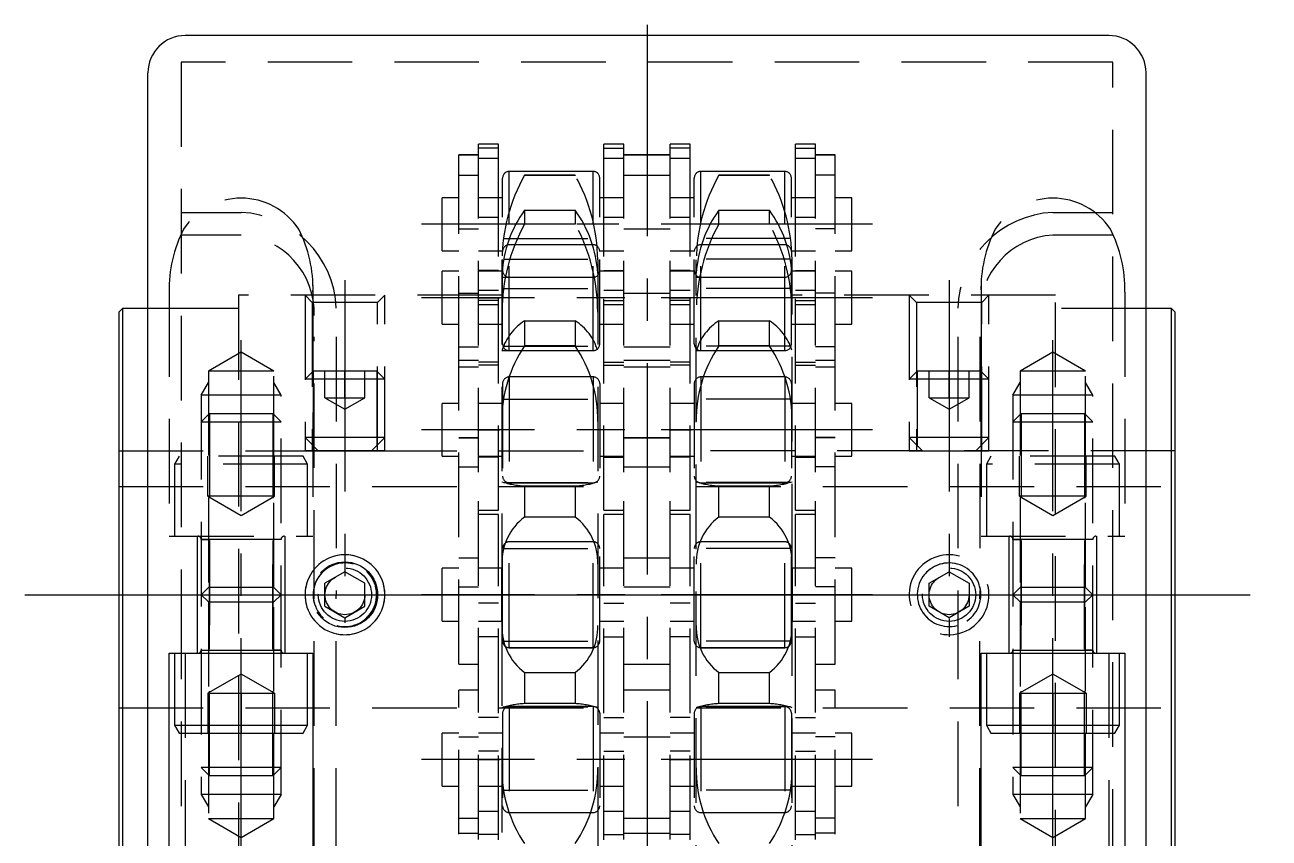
# Model space of a CAD drawing. Extents: x -7 to 197, y -8 to 201.
# Drawn here: x -7.1 to 86.4, y 33.7 to 94.8 of the extents above; entities that cross this region are included whole.
import ezdxf

# ---------------------------------------------------------------- set-up
doc = ezdxf.new("R2010")
doc.units = 0
doc.header["$LTSCALE"] = 0.5
doc.linetypes.add('CENTER', pattern=[50.8, 31.75, -6.35, 6.35, -6.35])
doc.linetypes.add('DASHED', pattern=[19.05, 12.7, -6.35])
for name, color, linetype in [('MSM_CENTER', 1, 'CENTER'), ('MSM_CONTINUOUS', 7, 'CONTINUOUS'), ('MSM_DASHED', 4, 'DASHED')]:
    doc.layers.add(name, color=color, linetype=linetype)

msp = doc.modelspace()

# ---------------------------------------------------------------- linework, layer by layer
at = {"layer": 'MSM_CENTER'}
for p, q in [((39.7, 94.796), (39.7, 6.918)), ((56.64, 79.82), (22.76, 79.82)), ((56.64, 79.819), (22.76, 79.819)), ((17, 75.625), (17, 49.9)), ((62.4, 75.625), (62.4, 48.85)), ((56.64, 74.309), (22.76, 74.309)), ((56.64, 74.309), (22.76, 74.309)), ((26.975, 74.31), (28.625, 74.31)), ((38.025, 74.31), (36.375, 74.31)), ((41.375, 74.31), (43.025, 74.31)), ((52.425, 74.31), (50.775, 74.31)), ((9.2, 32.87), (9.2, 71.13)), ((70.2, 32.87), (70.2, 71.13)), ((56.64, 64.382), (22.76, 64.382)), ((56.64, 64.381), (22.76, 64.381)), ((26.975, 64.38), (28.625, 64.38)), ((38.025, 64.38), (36.375, 64.38)), ((41.375, 64.38), (43.025, 64.38)), ((52.425, 64.38), (50.775, 64.38)), ((-7.05, 52), (86.45, 52)), ((56.64, 52.001), (22.76, 52.001)), ((56.64, 51.999), (22.76, 51.999)), ((26.975, 52.001), (28.625, 52.001)), ((38.025, 52.001), (36.375, 52.001)), ((41.375, 52.001), (43.025, 52.001)), ((52.425, 52.001), (50.775, 52.001)), ((56.64, 39.621), (22.76, 39.621)), ((56.64, 39.62), (22.76, 39.62)), ((26.975, 39.619), (28.625, 39.619)), ((38.025, 39.619), (36.375, 39.619)), ((41.375, 39.619), (43.025, 39.619)), ((52.425, 39.619), (50.775, 39.619))]:
    msp.add_line(p, q, dxfattribs=at)
at = {"layer": 'MSM_CONTINUOUS'}
for p, q in [((74.4, 94), (5, 94)), ((2.2, 52), (2.2, 91.2)), ((77.2, 52), (77.2, 91.2)), ((0.283, 73.5), (0, 73.217)), ((0, 73.217), (0, 30.783)), ((2.2, 73.5), (0.283, 73.5)), ((0.283, 73.5), (0.283, 30.5)), ((79.117, 73.5), (77.2, 73.5)), ((79.4, 73.217), (79.117, 73.5)), ((79.117, 30.5), (79.117, 73.5)), ((79.4, 30.783), (79.4, 73.217)), ((2.2, 52), (77.2, 52)), ((2.2, 52), (77.2, 52)), ((2.2, 12.8), (2.2, 52)), ((77.2, 12.8), (77.2, 52)), ((3.8, 47.6), (14.6, 47.6)), ((3.8, 29.276), (3.8, 47.6)), ((3.8, 47.6), (14.6, 47.6)), ((4.2, 47.6), (4.2, 42.2)), ((14.2, 42.2), (14.2, 47.6)), ((14.6, 47.6), (14.6, 28.784)), ((64.8, 47.6), (75.6, 47.6)), ((64.8, 28.784), (64.8, 47.6)), ((64.8, 47.6), (75.6, 47.6)), ((65.2, 47.6), (65.2, 42.2)), ((75.2, 42.2), (75.2, 47.6)), ((75.6, 47.6), (75.6, 29.276)), ((4.2, 42.2), (4.546, 41.6)), ((4.2, 42.2), (14.2, 42.2)), ((13.854, 41.6), (14.2, 42.2)), ((65.2, 42.2), (65.546, 41.6)), ((65.2, 42.2), (75.2, 42.2)), ((74.854, 41.6), (75.2, 42.2)), ((4.546, 41.6), (13.854, 41.6)), ((65.546, 41.6), (74.854, 41.6))]:
    msp.add_line(p, q, dxfattribs=at)
for centre, start, end in [((5, 91.2), 90, 180), ((74.4, 91.2), 0, 90)]:
    msp.add_arc(centre, 2.8, start, end, dxfattribs=at)
at = {"layer": 'MSM_DASHED'}
for p, q in [((4.7, 92), (4.7, 52)), ((74.7, 92), (4.7, 92)), ((74.7, 52), (74.7, 92)), ((28.55, 85.849), (27.05, 85.849)), ((27.05, 81.837), (27.05, 85.849)), ((28.55, 85.528), (27.05, 85.528)), ((28.55, 80.339), (28.55, 85.849)), ((37.95, 85.849), (36.45, 85.849)), ((36.45, 80.339), (36.45, 85.849)), ((36.45, 85.528), (37.95, 85.528)), ((37.95, 81.837), (37.95, 85.849)), ((42.95, 85.849), (41.45, 85.849)), ((41.45, 81.837), (41.45, 85.849)), ((42.95, 85.528), (41.45, 85.528)), ((42.95, 80.339), (42.95, 85.849)), ((52.35, 85.849), (50.85, 85.849)), ((50.85, 80.339), (50.85, 85.849)), ((50.85, 85.528), (52.35, 85.528)), ((52.35, 81.837), (52.35, 85.849)), ((27.05, 85.025), (25.55, 85.025)), ((25.55, 69.587), (25.55, 85.025)), ((27.05, 85.024), (25.55, 85.024)), ((27.05, 84.799), (28.55, 84.799)), ((36.45, 84.799), (37.95, 84.799)), ((41.45, 85.025), (37.95, 85.025)), ((41.45, 85.024), (37.95, 85.024)), ((41.45, 84.799), (42.95, 84.799)), ((50.85, 84.799), (52.35, 84.799)), ((53.85, 85.025), (52.35, 85.025)), ((53.85, 85.024), (52.35, 85.024)), ((53.85, 69.587), (53.85, 85.025)), ((25.55, 83.499), (27.05, 83.499)), ((25.55, 83.498), (27.05, 83.498)), ((28.85, 70.834), (28.85, 83.295)), ((35.65, 83.795), (29.35, 83.795)), ((29.35, 70.334), (29.35, 83.795)), ((35.65, 83.794), (29.35, 83.794)), ((34.299, 83.5), (30.501, 83.5)), ((30.501, 83.5), (30.501, 83.477)), ((34.299, 83.477), (30.501, 83.477)), ((34.299, 83.5), (34.299, 83.477)), ((35.65, 70.334), (35.65, 83.795)), ((36.15, 70.834), (36.15, 83.295)), ((37.95, 83.499), (41.45, 83.499)), ((37.95, 83.498), (41.45, 83.498)), ((43.25, 70.834), (43.25, 83.295)), ((50.05, 83.795), (43.75, 83.795)), ((43.75, 70.334), (43.75, 83.795)), ((50.05, 83.794), (43.75, 83.794)), ((48.899, 83.5), (45.101, 83.5)), ((45.101, 83.477), (45.101, 83.5)), ((48.899, 83.477), (45.101, 83.477)), ((48.899, 83.477), (48.899, 83.5)), ((50.05, 70.334), (50.05, 83.795)), ((50.55, 70.834), (50.55, 83.295)), ((53.85, 83.499), (52.35, 83.499)), ((53.85, 83.498), (52.35, 83.498)), ((24.3, 77.835), (24.3, 81.805)), ((25.55, 81.805), (24.3, 81.805)), ((25.55, 81.804), (24.3, 81.804)), ((27.05, 61.196), (27.05, 81.837)), ((28.85, 81.805), (27.05, 81.805)), ((28.85, 81.804), (27.05, 81.804)), ((37.95, 81.805), (36.15, 81.805)), ((37.95, 81.804), (36.15, 81.804)), ((37.95, 61.196), (37.95, 81.837)), ((41.45, 61.196), (41.45, 81.837)), ((43.25, 81.805), (41.45, 81.805)), ((43.25, 81.804), (41.45, 81.804)), ((52.35, 81.805), (50.55, 81.805)), ((52.35, 81.804), (50.55, 81.804)), ((52.35, 61.196), (52.35, 81.837)), ((55.1, 81.805), (53.85, 81.805)), ((55.1, 81.804), (53.85, 81.804)), ((55.1, 77.835), (55.1, 81.805)), ((4.7, 80.712), (9.2, 80.712)), ((30.501, 80.881), (34.299, 80.881)), ((30.501, 80.881), (30.501, 79.839)), ((34.299, 80.881), (34.299, 79.839)), ((45.101, 80.881), (48.899, 80.881)), ((45.101, 79.839), (45.101, 80.881)), ((48.899, 79.839), (48.899, 80.881)), ((70.2, 80.712), (74.7, 80.712)), ((25.55, 79.482), (27.05, 79.482)), ((25.55, 79.481), (27.05, 79.481)), ((28.55, 80.34), (27.05, 80.34)), ((28.55, 80.339), (27.05, 80.339)), ((28.55, 58.35), (28.55, 80.339)), ((34.299, 79.839), (30.501, 79.839)), ((37.95, 80.34), (36.45, 80.34)), ((37.95, 80.339), (36.45, 80.339)), ((36.45, 58.35), (36.45, 80.339)), ((37.95, 79.482), (41.45, 79.482)), ((37.95, 79.481), (41.45, 79.481)), ((42.95, 80.34), (41.45, 80.34)), ((42.95, 80.339), (41.45, 80.339)), ((42.95, 58.35), (42.95, 80.339)), ((48.899, 79.839), (45.101, 79.839)), ((52.35, 80.34), (50.85, 80.34)), ((52.35, 80.339), (50.85, 80.339)), ((50.85, 58.35), (50.85, 80.339)), ((53.85, 79.482), (52.35, 79.482)), ((53.85, 79.481), (52.35, 79.481)), ((9.2, 79.014), (4.7, 79.014)), ((28.916, 78.743), (35.884, 78.743)), ((50.484, 78.743), (43.516, 78.743)), ((74.7, 79.014), (70.2, 79.014)), ((24.3, 77.835), (25.55, 77.835)), ((24.3, 77.834), (25.55, 77.834)), ((27.05, 77.835), (28.85, 77.835)), ((27.05, 77.834), (28.85, 77.834)), ((35.65, 78.284), (29.35, 78.284)), ((35.65, 78.284), (29.35, 78.284)), ((36.15, 77.835), (37.95, 77.835)), ((36.15, 77.834), (37.95, 77.834)), ((41.45, 77.835), (43.25, 77.835)), ((41.45, 77.834), (43.25, 77.834)), ((50.05, 78.284), (43.75, 78.284)), ((50.05, 78.284), (43.75, 78.284)), ((50.55, 77.835), (52.35, 77.835)), ((50.55, 77.834), (52.35, 77.834)), ((53.85, 77.835), (55.1, 77.835)), ((53.85, 77.834), (55.1, 77.834)), ((28.8, 77.15), (28.8, 53.986)), ((28.916, 77.196), (35.884, 77.196)), ((36, 77.15), (36, 26.85)), ((43.4, 26.85), (43.4, 77.15)), ((50.484, 77.196), (43.516, 77.196)), ((50.6, 53.986), (50.6, 77.15)), ((24.3, 72.324), (24.3, 76.294)), ((25.55, 76.294), (24.3, 76.294)), ((25.55, 76.294), (24.3, 76.294)), ((28.55, 76.352), (27.05, 76.352)), ((28.55, 76.352), (27.05, 76.352)), ((28.55, 76.295), (27.05, 76.295)), ((28.85, 76.294), (27.05, 76.294)), ((28.85, 76.294), (28.55, 76.294)), ((28.8, 75.86), (36, 75.86)), ((29.35, 75.845), (35.65, 75.845)), ((29.35, 75.844), (35.65, 75.844)), ((36.45, 76.294), (36.15, 76.294)), ((37.95, 76.294), (36.15, 76.294)), ((36.45, 76.352), (37.95, 76.352)), ((36.45, 76.352), (37.95, 76.352)), ((37.95, 76.295), (36.45, 76.295)), ((42.95, 76.352), (41.45, 76.352)), ((42.95, 76.352), (41.45, 76.352)), ((42.95, 76.295), (41.45, 76.295)), ((43.25, 76.294), (41.45, 76.294)), ((43.25, 76.294), (42.95, 76.294)), ((43.4, 75.86), (50.6, 75.86)), ((43.75, 75.845), (50.05, 75.845)), ((43.75, 75.844), (50.05, 75.844)), ((50.85, 76.294), (50.55, 76.294)), ((52.35, 76.294), (50.55, 76.294)), ((50.85, 76.352), (52.35, 76.352)), ((50.85, 76.352), (52.35, 76.352)), ((52.35, 76.295), (50.85, 76.295)), ((55.1, 76.294), (53.85, 76.294)), ((55.1, 76.294), (53.85, 76.294)), ((55.1, 72.324), (55.1, 76.294)), ((14.6, 75.216), (14.6, 56.4)), ((28.55, 74.839), (27.05, 74.839)), ((28.916, 74.993), (35.884, 74.993)), ((37.95, 74.839), (36.45, 74.839)), ((42.95, 74.839), (41.45, 74.839)), ((50.484, 74.993), (43.516, 74.993)), ((52.35, 74.839), (50.85, 74.839)), ((64.8, 75.216), (64.8, 56.4)), ((3.8, 74.724), (3.8, 56.4)), ((28.8, 74.5), (9, 74.5)), ((9, 74.5), (9, 29.5)), ((14, 74.5), (14, 62.8)), ((14, 74.5), (14.541, 73.958)), ((14.541, 73.958), (14.541, 62.8)), ((19.458, 73.958), (14.541, 73.958)), ((19.458, 73.958), (20, 74.5)), ((19.458, 62.8), (19.458, 73.958)), ((20, 62.8), (20, 74.5)), ((25.55, 74.647), (27.05, 74.647)), ((25.55, 74.646), (27.05, 74.646)), ((28.55, 74.11), (27.05, 74.11)), ((36.45, 74.11), (37.95, 74.11)), ((37.95, 74.647), (41.45, 74.647)), ((37.95, 74.646), (41.45, 74.646)), ((42.95, 74.11), (41.45, 74.11)), ((70.4, 74.5), (50.6, 74.5)), ((50.85, 74.11), (52.35, 74.11)), ((53.85, 74.647), (52.35, 74.647)), ((53.85, 74.646), (52.35, 74.646)), ((59.4, 74.5), (59.4, 62.8)), ((59.4, 74.5), (59.941, 73.958)), ((59.941, 73.958), (59.941, 62.8)), ((64.858, 73.958), (59.941, 73.958)), ((64.858, 73.958), (65.4, 74.5)), ((64.858, 62.8), (64.858, 73.958)), ((65.4, 62.8), (65.4, 74.5)), ((70.4, 29.5), (70.4, 74.5)), ((75.6, 74.724), (75.6, 56.4)), ((4.7, 73.5), (2.2, 73.5)), ((9, 73.5), (2.2, 73.5)), ((27.05, 73.789), (28.55, 73.789)), ((36.45, 73.789), (37.95, 73.789)), ((41.45, 73.789), (42.95, 73.789)), ((50.85, 73.789), (52.35, 73.789)), ((77.2, 73.5), (70.4, 73.5)), ((77.2, 73.5), (74.7, 73.5)), ((24.3, 72.324), (25.55, 72.324)), ((24.3, 72.324), (25.55, 72.324)), ((27.05, 72.325), (28.55, 72.325)), ((27.05, 72.324), (28.85, 72.324)), ((28.55, 72.324), (28.85, 72.324)), ((30.501, 72.565), (34.299, 72.565)), ((30.501, 72.565), (30.501, 70.686)), ((34.299, 72.565), (34.299, 70.686)), ((36.15, 72.324), (36.45, 72.324)), ((36.15, 72.324), (37.95, 72.324)), ((36.45, 72.325), (37.95, 72.325)), ((41.45, 72.325), (42.95, 72.325)), ((41.45, 72.324), (43.25, 72.324)), ((42.95, 72.324), (43.25, 72.324)), ((45.101, 72.565), (48.899, 72.565)), ((45.101, 70.686), (45.101, 72.565)), ((48.899, 70.686), (48.899, 72.565)), ((50.55, 72.324), (50.85, 72.324)), ((50.55, 72.324), (52.35, 72.324)), ((50.85, 72.325), (52.35, 72.325)), ((53.85, 72.324), (55.1, 72.324)), ((53.85, 72.324), (55.1, 72.324)), ((14.7, 52), (14.7, 71.365)), ((16.35, 71.365), (16.35, 52)), ((63.05, 71.365), (63.05, 52)), ((64.7, 71.365), (64.7, 52)), ((9.2, 70.219), (6.741, 68.8)), ((11.658, 68.8), (9.2, 70.219)), ((25.55, 70.63), (27.05, 70.63)), ((25.55, 70.629), (27.05, 70.629)), ((28.8, 70.35), (36, 70.35)), ((28.916, 70.659), (35.884, 70.659)), ((29.35, 70.334), (35.65, 70.334)), ((29.35, 70.334), (35.65, 70.334)), ((34.299, 70.686), (30.501, 70.686)), ((37.95, 70.63), (41.45, 70.63)), ((37.95, 70.629), (41.45, 70.629)), ((43.4, 70.35), (50.6, 70.35)), ((50.484, 70.659), (43.516, 70.659)), ((43.75, 70.334), (50.05, 70.334)), ((43.75, 70.334), (50.05, 70.334)), ((48.899, 70.686), (45.101, 70.686)), ((53.85, 70.63), (52.35, 70.63)), ((53.85, 70.629), (52.35, 70.629)), ((70.2, 70.219), (67.741, 68.8)), ((72.658, 68.8), (70.2, 70.219)), ((27.05, 69.587), (25.55, 69.587)), ((25.55, 46.796), (25.55, 69.587)), ((27.05, 69.586), (25.55, 69.586)), ((28.55, 69.457), (27.05, 69.457)), ((28.55, 69.457), (27.05, 69.457)), ((28.55, 69.233), (27.05, 69.233)), ((28.55, 69.232), (27.05, 69.232)), ((36.45, 69.457), (37.95, 69.457)), ((36.45, 69.457), (37.95, 69.457)), ((36.45, 69.233), (37.95, 69.233)), ((36.45, 69.232), (37.95, 69.232)), ((41.45, 69.587), (37.95, 69.587)), ((41.45, 69.586), (37.95, 69.586)), ((42.95, 69.457), (41.45, 69.457)), ((42.95, 69.457), (41.45, 69.457)), ((42.95, 69.233), (41.45, 69.233)), ((42.95, 69.232), (41.45, 69.232)), ((50.85, 69.457), (52.35, 69.457)), ((50.85, 69.457), (52.35, 69.457)), ((50.85, 69.233), (52.35, 69.233)), ((50.85, 69.232), (52.35, 69.232)), ((53.85, 69.587), (52.35, 69.587)), ((53.85, 69.586), (52.35, 69.586)), ((53.85, 46.796), (53.85, 69.587)), ((6.741, 68.8), (6.741, 52.542)), ((11.658, 68.8), (6.741, 68.8)), ((11.658, 52.542), (11.658, 68.8)), ((14.613, 68.8), (14, 68.187)), ((19.386, 68.8), (14.613, 68.8)), ((14.613, 68.8), (14.613, 63.187)), ((15.5, 66.8), (15.5, 68.8)), ((17, 66.8), (17, 68.8)), ((18.5, 66.8), (18.5, 68.8)), ((20, 68.187), (19.386, 68.8)), ((19.386, 68.8), (19.386, 63.187)), ((25.55, 69.104), (27.05, 69.104)), ((25.55, 69.104), (27.05, 69.104)), ((35.65, 68.357), (29.35, 68.357)), ((29.35, 68.357), (29.35, 60.407)), ((35.65, 68.356), (29.35, 68.356)), ((35.65, 68.357), (35.65, 60.407)), ((37.95, 69.104), (41.45, 69.104)), ((37.95, 69.104), (41.45, 69.104)), ((50.05, 68.357), (43.75, 68.357)), ((43.75, 68.357), (43.75, 60.407)), ((50.05, 68.356), (43.75, 68.356)), ((50.05, 68.357), (50.05, 60.407)), ((52.35, 69.104), (53.85, 69.104)), ((52.35, 69.104), (53.85, 69.104)), ((60.014, 68.8), (59.4, 68.187)), ((64.786, 68.8), (60.014, 68.8)), ((60.014, 68.8), (60.014, 63.187)), ((60.9, 66.8), (60.9, 68.8)), ((62.4, 66.8), (62.4, 68.8)), ((63.9, 66.8), (63.9, 68.8)), ((65.4, 68.187), (64.786, 68.8)), ((64.786, 68.8), (64.786, 63.187)), ((67.741, 68.8), (67.741, 52.542)), ((72.658, 68.8), (67.741, 68.8)), ((72.658, 52.542), (72.658, 68.8)), ((6.2, 67), (6.741, 67.938)), ((12.2, 67), (11.658, 67.938)), ((20, 68.187), (14, 68.187)), ((28.85, 67.857), (28.85, 60.907)), ((36.15, 67.857), (36.15, 60.907)), ((43.25, 67.857), (43.25, 60.907)), ((50.55, 67.857), (50.55, 60.907)), ((65.4, 68.187), (59.4, 68.187)), ((67.2, 67), (67.741, 67.938)), ((73.2, 67), (72.658, 67.938)), ((6.2, 67), (6.2, 47.85)), ((12.2, 67), (6.2, 67)), ((12.2, 47.85), (12.2, 67)), ((15.5, 66.8), (18.5, 66.8)), ((15.5, 66.8), (17, 65.934)), ((17, 65.934), (18.5, 66.8)), ((28.871, 66.342), (28.916, 66.689)), ((28.916, 66.689), (35.884, 66.689)), ((50.484, 66.689), (43.516, 66.689)), ((50.484, 66.689), (50.529, 66.344)), ((60.9, 66.8), (63.9, 66.8)), ((60.9, 66.8), (62.4, 65.934)), ((62.4, 65.934), (63.9, 66.8)), ((67.2, 67), (67.2, 47.85)), ((73.2, 67), (67.2, 67)), ((73.2, 47.85), (73.2, 67)), ((6.813, 65.6), (6.2, 64.987)), ((6.813, 65.6), (11.586, 65.6)), ((6.813, 65.6), (6.813, 47.85)), ((12.2, 64.987), (11.586, 65.6)), ((11.586, 65.6), (11.586, 47.85)), ((24.3, 62.397), (24.3, 66.367)), ((25.55, 66.367), (24.3, 66.367)), ((25.55, 66.366), (24.3, 66.366)), ((28.85, 66.367), (27.05, 66.367)), ((28.55, 66.365), (27.05, 66.365)), ((28.85, 66.366), (28.55, 66.366)), ((28.848, 66.098), (28.871, 66.342)), ((37.95, 66.367), (36.15, 66.367)), ((36.45, 66.366), (36.15, 66.366)), ((37.95, 66.365), (36.45, 66.365)), ((43.25, 66.367), (41.45, 66.367)), ((42.95, 66.365), (41.45, 66.365)), ((43.25, 66.366), (42.95, 66.366)), ((50.529, 66.344), (50.55, 66.122)), ((52.35, 66.367), (50.55, 66.367)), ((50.85, 66.366), (50.55, 66.366)), ((52.35, 66.365), (50.85, 66.365)), ((55.1, 66.367), (53.85, 66.367)), ((55.1, 66.366), (53.85, 66.366)), ((55.1, 62.397), (55.1, 66.367)), ((67.813, 65.6), (67.2, 64.987)), ((67.813, 65.6), (72.586, 65.6)), ((67.813, 65.6), (67.813, 47.85)), ((73.2, 64.987), (72.586, 65.6)), ((72.586, 65.6), (72.586, 47.85)), ((6.2, 64.987), (12.2, 64.987)), ((67.2, 64.987), (73.2, 64.987)), ((14, 63.8), (15, 62.8)), ((20, 63.8), (14, 63.8)), ((19, 62.8), (20, 63.8)), ((25.55, 63.798), (27.05, 63.798)), ((25.55, 63.796), (27.05, 63.796)), ((37.95, 63.798), (41.45, 63.798)), ((37.95, 63.796), (41.45, 63.796)), ((53.85, 63.798), (52.35, 63.798)), ((53.85, 63.796), (52.35, 63.796)), ((59.4, 63.8), (60.4, 62.8)), ((65.4, 63.8), (59.4, 63.8)), ((64.4, 62.8), (65.4, 63.8)), ((0, 62.8), (36, 62.8)), ((20, 62.8), (14, 62.8)), ((14, 62.8), (20, 62.8)), ((79.4, 62.8), (43.4, 62.8)), ((59.4, 62.8), (65.4, 62.8)), ((59.4, 62.8), (65.4, 62.8)), ((4.546, 62.4), (4.2, 61.8)), ((14.2, 61.8), (4.2, 61.8)), ((4.2, 61.8), (4.2, 56.4)), ((13.854, 62.4), (4.546, 62.4)), ((6.7, 59.4), (6.7, 62.4)), ((11.7, 59.4), (11.7, 62.4)), ((14.2, 61.8), (13.854, 62.4)), ((14.2, 56.4), (14.2, 61.8)), ((24.3, 62.397), (25.55, 62.397)), ((24.3, 62.396), (24.3, 62.397)), ((24.3, 62.396), (25.55, 62.396)), ((27.05, 62.397), (28.85, 62.397)), ((27.05, 62.395), (28.55, 62.395)), ((28.55, 62.338), (27.05, 62.338)), ((28.55, 62.338), (27.05, 62.338)), ((28.55, 62.396), (28.85, 62.396)), ((36.15, 62.397), (37.95, 62.397)), ((36.15, 62.396), (36.45, 62.396)), ((36.45, 62.395), (37.95, 62.395)), ((36.45, 62.338), (37.95, 62.338)), ((36.45, 62.338), (37.95, 62.338)), ((41.45, 62.397), (43.25, 62.397)), ((41.45, 62.395), (42.95, 62.395)), ((42.95, 62.338), (41.45, 62.338)), ((42.95, 62.338), (41.45, 62.338)), ((42.95, 62.396), (43.25, 62.396)), ((50.55, 62.397), (52.35, 62.397)), ((50.55, 62.396), (50.85, 62.396)), ((50.85, 62.395), (52.35, 62.395)), ((50.85, 62.338), (52.35, 62.338)), ((50.85, 62.338), (52.35, 62.338)), ((53.85, 62.397), (55.1, 62.397)), ((53.85, 62.396), (55.1, 62.396)), ((55.1, 62.396), (55.1, 62.397)), ((65.546, 62.4), (65.2, 61.8)), ((65.2, 61.8), (65.2, 56.4)), ((75.2, 61.8), (65.2, 61.8)), ((74.854, 62.4), (65.546, 62.4)), ((67.7, 59.4), (67.7, 62.4)), ((72.7, 59.4), (72.7, 62.4)), ((75.2, 61.8), (74.854, 62.4)), ((75.2, 56.4), (75.2, 61.8)), ((25.55, 61.611), (27.05, 61.611)), ((25.55, 61.61), (27.05, 61.61)), ((27.05, 33.63), (27.05, 61.196)), ((28.85, 60.906), (28.85, 60.907)), ((36.15, 60.906), (36.15, 60.907)), ((37.95, 61.611), (41.45, 61.611)), ((37.95, 61.61), (41.45, 61.61)), ((37.95, 33.63), (37.95, 61.196)), ((41.45, 33.63), (41.45, 61.196)), ((43.25, 60.906), (43.25, 60.907)), ((50.55, 60.906), (50.55, 60.907)), ((53.85, 61.611), (52.35, 61.611)), ((53.85, 61.61), (52.35, 61.61)), ((52.35, 33.63), (52.35, 61.196)), ((0, 60.124), (36, 60.124)), ((28.916, 60.426), (35.884, 60.426)), ((29.35, 60.407), (35.65, 60.407)), ((29.35, 60.406), (29.35, 60.407)), ((29.35, 60.406), (35.65, 60.406)), ((30.501, 60.175), (34.299, 60.175)), ((30.501, 60.175), (30.501, 57.833)), ((34.299, 60.175), (34.299, 57.833)), ((35.65, 60.406), (35.65, 60.407)), ((43.4, 60.124), (79.4, 60.124)), ((50.484, 60.426), (43.516, 60.426)), ((43.75, 60.407), (50.05, 60.407)), ((43.75, 60.406), (43.75, 60.407)), ((43.75, 60.406), (50.05, 60.406)), ((45.101, 60.175), (48.899, 60.175)), ((45.101, 57.833), (45.101, 60.175)), ((48.899, 57.833), (48.899, 60.175)), ((50.05, 60.406), (50.05, 60.407)), ((6.7, 59.4), (9.2, 57.957)), ((11.7, 59.4), (6.7, 59.4)), ((9.2, 57.957), (11.7, 59.4)), ((67.7, 59.4), (70.2, 57.957)), ((72.7, 59.4), (67.7, 59.4)), ((70.2, 57.957), (72.7, 59.4)), ((27.05, 58.351), (28.55, 58.351)), ((27.05, 58.35), (28.55, 58.35)), ((28.55, 58.031), (27.05, 58.031)), ((28.55, 58.031), (27.05, 58.031)), ((28.55, 33.589), (28.55, 58.031)), ((36.45, 58.351), (37.95, 58.351)), ((36.45, 58.35), (37.95, 58.35)), ((36.45, 33.589), (36.45, 58.031)), ((37.95, 58.031), (36.45, 58.031)), ((37.95, 58.031), (36.45, 58.031)), ((41.45, 58.351), (42.95, 58.351)), ((41.45, 58.35), (42.95, 58.35)), ((42.95, 58.031), (41.45, 58.031)), ((42.95, 58.031), (41.45, 58.031)), ((42.95, 33.589), (42.95, 58.031)), ((50.85, 58.351), (52.35, 58.351)), ((50.85, 58.35), (52.35, 58.35)), ((50.85, 33.589), (50.85, 58.031)), ((52.35, 58.031), (50.85, 58.031)), ((52.35, 58.031), (50.85, 58.031)), ((34.299, 57.833), (30.501, 57.833)), ((48.899, 57.833), (45.101, 57.833)), ((3.8, 56.4), (14.6, 56.4)), ((3.8, 56.4), (14.6, 56.4)), ((5.9, 56.4), (5.9, 52)), ((12.2, 56.15), (6.2, 56.15)), ((6.2, 56.15), (6.813, 56.15)), ((6.813, 38.4), (6.813, 56.15)), ((11.586, 38.4), (11.586, 56.15)), ((12.2, 56.15), (11.586, 56.15)), ((12.5, 52), (12.5, 56.4)), ((64.8, 56.4), (75.6, 56.4)), ((64.8, 56.4), (75.6, 56.4)), ((66.9, 56.4), (66.9, 52)), ((73.2, 56.15), (67.2, 56.15)), ((67.2, 56.15), (67.813, 56.15)), ((67.813, 38.4), (67.813, 56.15)), ((72.586, 38.4), (72.586, 56.15)), ((73.2, 56.15), (72.586, 56.15)), ((73.5, 52), (73.5, 56.4)), ((28.85, 48.526), (28.85, 55.476)), ((28.916, 55.476), (35.884, 55.476)), ((35.65, 55.976), (29.35, 55.976)), ((29.35, 48.026), (29.35, 55.976)), ((35.65, 55.974), (29.35, 55.974)), ((35.65, 48.026), (35.65, 55.976)), ((36.15, 48.526), (36.15, 55.476)), ((43.25, 48.526), (43.25, 55.476)), ((50.484, 55.476), (43.516, 55.476)), ((50.05, 55.976), (43.75, 55.976)), ((43.75, 48.026), (43.75, 55.976)), ((50.05, 55.974), (43.75, 55.974)), ((50.05, 48.026), (50.05, 55.976)), ((50.55, 48.526), (50.55, 55.476)), ((25.55, 54.772), (27.05, 54.772)), ((25.55, 54.77), (27.05, 54.77)), ((37.95, 54.772), (41.45, 54.772)), ((37.95, 54.77), (41.45, 54.77)), ((53.85, 54.772), (52.35, 54.772)), ((53.85, 54.77), (52.35, 54.77)), ((17, 53.732), (15.5, 52.866)), ((18.5, 52.866), (17, 53.732)), ((25.55, 53.986), (24.3, 53.986)), ((24.3, 50.016), (24.3, 53.986)), ((25.55, 53.984), (24.3, 53.984)), ((28.55, 53.986), (27.05, 53.986)), ((28.85, 53.984), (27.05, 53.984)), ((28.85, 53.986), (28.55, 53.986)), ((28.8, 50.012), (28.8, 53.987)), ((36.45, 53.986), (36.15, 53.986)), ((37.95, 53.984), (36.15, 53.984)), ((37.95, 53.986), (36.45, 53.986)), ((42.95, 53.986), (41.45, 53.986)), ((43.25, 53.984), (41.45, 53.984)), ((43.25, 53.986), (42.95, 53.986)), ((50.85, 53.986), (50.55, 53.986)), ((52.35, 53.984), (50.55, 53.984)), ((50.6, 53.99), (50.6, 50.015)), ((52.35, 53.986), (50.85, 53.986)), ((55.1, 53.986), (53.85, 53.986)), ((55.1, 53.984), (53.85, 53.984)), ((55.1, 50.016), (55.1, 53.986)), ((60.9, 52.866), (62.4, 53.732)), ((62.4, 53.732), (63.9, 52.866)), ((6.741, 52.542), (6.2, 52)), ((11.658, 52.542), (6.741, 52.542)), ((12.2, 52), (11.658, 52.542)), ((15.5, 51.134), (15.5, 52.866)), ((18.5, 51.134), (18.5, 52.866)), ((25.55, 52.586), (27.05, 52.586)), ((25.55, 52.584), (27.05, 52.584)), ((37.95, 52.586), (41.45, 52.586)), ((37.95, 52.584), (41.45, 52.584)), ((53.85, 52.586), (52.35, 52.586)), ((53.85, 52.584), (52.35, 52.584)), ((60.9, 51.134), (60.9, 52.866)), ((63.9, 52.866), (63.9, 51.134)), ((67.741, 52.542), (67.2, 52)), ((72.658, 52.542), (67.741, 52.542)), ((73.2, 52), (72.658, 52.542)), ((4.7, 52), (4.7, 12)), ((5.9, 52), (5.9, 47.6)), ((6.2, 52), (6.741, 51.459)), ((6.741, 51.459), (6.741, 35.2)), ((6.741, 51.459), (11.658, 51.459)), ((11.658, 51.459), (12.2, 52)), ((11.658, 35.2), (11.658, 51.459)), ((12.5, 47.6), (12.5, 52)), ((14.7, 32.635), (14.7, 52)), ((16.35, 32.635), (16.35, 52)), ((63.05, 52), (63.05, 32.635)), ((64.7, 32.635), (64.7, 52)), ((66.9, 52), (66.9, 47.6)), ((67.2, 52), (67.741, 51.459)), ((67.741, 51.459), (67.741, 35.2)), ((67.741, 51.459), (72.658, 51.459)), ((72.658, 51.459), (73.2, 52)), ((72.658, 35.2), (72.658, 51.459)), ((73.5, 47.6), (73.5, 52)), ((74.7, 12), (74.7, 52)), ((15.5, 51.134), (17, 50.268)), ((17, 50.268), (18.5, 51.134)), ((28.55, 51.379), (27.05, 51.379)), ((28.55, 51.379), (27.05, 51.379)), ((36.45, 51.379), (37.95, 51.379)), ((36.45, 51.379), (37.95, 51.379)), ((42.95, 51.379), (41.45, 51.379)), ((42.95, 51.379), (41.45, 51.379)), ((50.85, 51.379), (52.35, 51.379)), ((50.85, 51.379), (52.35, 51.379)), ((62.4, 50.268), (60.9, 51.134)), ((63.9, 51.134), (62.4, 50.268)), ((24.3, 50.016), (25.55, 50.016)), ((24.3, 50.014), (24.3, 50.016)), ((24.3, 50.014), (25.55, 50.014)), ((27.05, 50.016), (28.55, 50.016)), ((27.05, 50.014), (28.85, 50.014)), ((28.55, 50.016), (28.85, 50.016)), ((28.8, 50.016), (28.8, 26.85)), ((36.15, 50.016), (36.45, 50.016)), ((36.15, 50.014), (37.95, 50.014)), ((36.45, 50.016), (37.95, 50.016)), ((41.45, 50.016), (42.95, 50.016)), ((41.45, 50.014), (43.25, 50.014)), ((42.95, 50.016), (43.25, 50.016)), ((50.55, 50.016), (50.85, 50.016)), ((50.55, 50.014), (52.35, 50.014)), ((50.6, 26.85), (50.6, 50.016)), ((50.85, 50.016), (52.35, 50.016)), ((53.85, 50.016), (55.1, 50.016)), ((53.85, 50.014), (55.1, 50.014)), ((55.1, 50.014), (55.1, 50.016)), ((28.55, 48.839), (27.05, 48.839)), ((36.45, 48.839), (37.95, 48.839)), ((42.95, 48.839), (41.45, 48.839)), ((50.85, 48.839), (52.35, 48.839)), ((6.2, 47.85), (6.2, 37)), ((6.2, 47.85), (12.2, 47.85)), ((6.2, 47.85), (6.813, 47.85)), ((12.2, 47.85), (11.586, 47.85)), ((12.2, 37), (12.2, 47.85)), ((28.85, 48.526), (28.85, 48.524)), ((28.916, 48.524), (28.906, 48.565)), ((28.916, 48.524), (35.884, 48.524)), ((29.35, 48.026), (35.65, 48.026)), ((29.35, 48.026), (29.35, 48.024)), ((29.35, 48.024), (35.65, 48.024)), ((35.65, 48.026), (35.65, 48.024)), ((36.15, 48.526), (36.15, 48.524)), ((43.25, 48.526), (43.25, 48.524)), ((50.484, 48.524), (43.516, 48.524)), ((43.75, 48.026), (50.05, 48.026)), ((43.75, 48.026), (43.75, 48.024)), ((43.75, 48.024), (50.05, 48.024)), ((50.05, 48.026), (50.05, 48.024)), ((50.55, 48.526), (50.55, 48.524)), ((67.2, 47.85), (67.2, 37)), ((67.2, 47.85), (73.2, 47.85)), ((67.2, 47.85), (67.813, 47.85)), ((73.2, 47.85), (72.586, 47.85)), ((73.2, 37), (73.2, 47.85)), ((5, 47.6), (5, 24.34)), ((25.55, 46.796), (27.05, 46.796)), ((25.55, 46.794), (25.55, 46.796)), ((25.55, 46.794), (27.05, 46.794)), ((37.95, 46.796), (41.45, 46.796)), ((37.95, 46.794), (41.45, 46.794)), ((52.35, 46.796), (53.85, 46.796)), ((52.35, 46.794), (53.85, 46.794)), ((53.85, 46.794), (53.85, 46.796)), ((74.4, 47.6), (74.4, 24.34)), ((9.2, 46.043), (6.7, 44.6)), ((11.7, 44.6), (9.2, 46.043)), ((30.501, 46.167), (30.501, 43.825)), ((30.501, 46.167), (34.299, 46.167)), ((34.299, 46.167), (34.299, 43.825)), ((45.101, 43.825), (45.101, 46.167)), ((45.101, 46.167), (48.899, 46.167)), ((48.899, 43.825), (48.899, 46.167)), ((70.2, 46.043), (67.7, 44.6)), ((72.7, 44.6), (70.2, 46.043)), ((6.7, 44.6), (6.7, 41.6)), ((6.7, 44.6), (11.7, 44.6)), ((9.2, 44.6), (9.2, 41.6)), ((11.7, 44.6), (11.7, 41.6)), ((25.55, 24.487), (25.55, 44.826)), ((27.05, 44.826), (25.55, 44.826)), ((27.05, 44.825), (25.55, 44.825)), ((41.45, 44.826), (37.95, 44.826)), ((41.45, 44.825), (37.95, 44.825)), ((53.85, 44.826), (52.35, 44.826)), ((53.85, 44.825), (52.35, 44.825)), ((53.85, 24.487), (53.85, 44.826)), ((67.7, 44.6), (67.7, 41.6)), ((67.7, 44.6), (72.7, 44.6)), ((70.2, 44.6), (70.2, 41.6)), ((72.7, 44.6), (72.7, 41.6)), ((0, 43.5), (36, 43.5)), ((28.85, 43.096), (28.85, 36.146)), ((28.916, 43.574), (35.884, 43.574)), ((35.65, 43.596), (29.35, 43.596)), ((29.35, 43.596), (29.35, 35.646)), ((35.65, 43.595), (29.35, 43.595)), ((34.299, 43.825), (30.501, 43.825)), ((35.65, 43.596), (35.65, 35.646)), ((36.15, 43.096), (36.15, 36.146)), ((43.25, 43.096), (43.25, 36.146)), ((43.4, 43.5), (79.4, 43.5)), ((50.484, 43.574), (43.516, 43.574)), ((50.05, 43.596), (43.75, 43.596)), ((43.75, 43.596), (43.75, 35.646)), ((50.05, 43.595), (43.75, 43.595)), ((48.899, 43.825), (45.101, 43.825)), ((50.05, 43.596), (50.05, 35.646)), ((50.55, 43.096), (50.55, 36.146)), ((28.55, 42.782), (27.05, 42.782)), ((28.55, 42.782), (27.05, 42.782)), ((36.45, 42.782), (37.95, 42.782)), ((36.45, 42.782), (37.95, 42.782)), ((42.95, 42.782), (41.45, 42.782)), ((42.95, 42.782), (41.45, 42.782)), ((50.85, 42.782), (52.35, 42.782)), ((50.85, 42.782), (52.35, 42.782)), ((25.55, 41.606), (24.3, 41.606)), ((24.3, 37.636), (24.3, 41.606)), ((25.55, 41.605), (24.3, 41.605)), ((25.55, 41.338), (27.05, 41.338)), ((25.55, 41.337), (27.05, 41.337)), ((28.85, 41.606), (27.05, 41.606)), ((28.55, 41.604), (27.05, 41.604)), ((28.85, 41.605), (28.55, 41.605)), ((37.95, 41.606), (36.15, 41.606)), ((36.45, 41.605), (36.15, 41.605)), ((37.95, 41.604), (36.45, 41.604)), ((37.95, 41.338), (41.45, 41.338)), ((37.95, 41.337), (41.45, 41.337)), ((43.25, 41.606), (41.45, 41.606)), ((42.95, 41.604), (41.45, 41.604)), ((43.25, 41.605), (42.95, 41.605)), ((52.35, 41.606), (50.55, 41.606)), ((50.85, 41.605), (50.55, 41.605)), ((52.35, 41.604), (50.85, 41.604)), ((53.85, 41.338), (52.35, 41.338)), ((53.85, 41.337), (52.35, 41.337)), ((55.1, 41.606), (53.85, 41.606)), ((55.1, 41.605), (53.85, 41.605)), ((55.1, 37.636), (55.1, 41.606)), ((28.55, 40.241), (27.05, 40.241)), ((28.55, 40.241), (27.05, 40.241)), ((36.45, 40.241), (37.95, 40.241)), ((36.45, 40.241), (37.95, 40.241)), ((42.95, 40.241), (41.45, 40.241)), ((42.95, 40.241), (41.45, 40.241)), ((50.85, 40.241), (52.35, 40.241)), ((50.85, 40.241), (52.35, 40.241)), ((12.2, 39.014), (6.2, 39.014)), ((6.2, 39.014), (6.813, 38.4)), ((11.586, 38.4), (6.813, 38.4)), ((11.586, 38.4), (12.2, 39.014)), ((73.2, 39.014), (67.2, 39.014)), ((67.2, 39.014), (67.813, 38.4)), ((72.586, 38.4), (67.813, 38.4)), ((72.586, 38.4), (73.2, 39.014)), ((24.3, 37.636), (25.55, 37.636)), ((24.3, 37.635), (24.3, 37.636)), ((24.3, 37.635), (25.55, 37.635)), ((27.05, 37.636), (28.85, 37.636)), ((27.05, 37.634), (28.55, 37.634)), ((28.55, 37.635), (28.85, 37.635)), ((36.15, 37.636), (37.95, 37.636)), ((36.15, 37.635), (36.45, 37.635)), ((36.45, 37.634), (37.95, 37.634)), ((41.45, 37.636), (43.25, 37.636)), ((41.45, 37.634), (42.95, 37.634)), ((42.95, 37.635), (43.25, 37.635)), ((50.55, 37.636), (52.35, 37.636)), ((50.55, 37.635), (50.85, 37.635)), ((50.85, 37.634), (52.35, 37.634)), ((53.85, 37.636), (55.1, 37.636)), ((53.85, 37.635), (55.1, 37.635)), ((55.1, 37.635), (55.1, 37.636)), ((12.2, 37), (6.2, 37)), ((6.2, 37), (6.741, 36.062)), ((12.2, 37), (11.658, 36.062)), ((28.916, 37.311), (35.884, 37.311)), ((50.484, 37.311), (43.516, 37.311)), ((73.2, 37), (67.2, 37)), ((67.2, 37), (67.741, 36.062)), ((73.2, 37), (72.658, 36.062)), ((28.55, 35.722), (27.05, 35.722)), ((28.55, 35.721), (27.05, 35.721)), ((28.85, 36.145), (28.85, 36.146)), ((29.35, 35.646), (35.65, 35.646)), ((29.35, 35.645), (29.35, 35.646)), ((29.35, 35.645), (35.65, 35.645)), ((35.65, 35.645), (35.65, 35.646)), ((36.15, 36.145), (36.15, 36.146)), ((37.95, 35.722), (36.45, 35.722)), ((37.95, 35.721), (36.45, 35.721)), ((42.95, 35.722), (41.45, 35.722)), ((42.95, 35.721), (41.45, 35.721)), ((43.25, 36.145), (43.25, 36.146)), ((43.75, 35.646), (50.05, 35.646)), ((43.75, 35.645), (43.75, 35.646)), ((43.75, 35.645), (50.05, 35.645)), ((50.05, 35.645), (50.05, 35.646)), ((50.55, 36.145), (50.55, 36.146)), ((52.35, 35.722), (50.85, 35.722)), ((52.35, 35.721), (50.85, 35.721)), ((6.741, 35.2), (9.2, 33.781)), ((6.741, 35.2), (11.658, 35.2)), ((9.2, 33.781), (11.658, 35.2)), ((25.55, 35.213), (27.05, 35.213)), ((25.55, 35.211), (27.05, 35.211)), ((37.95, 35.213), (41.45, 35.213)), ((37.95, 35.211), (41.45, 35.211)), ((53.85, 35.213), (52.35, 35.213)), ((53.85, 35.211), (52.35, 35.211)), ((67.741, 35.2), (70.2, 33.781)), ((67.741, 35.2), (72.658, 35.2)), ((70.2, 33.781), (72.658, 35.2)), ((25.55, 34.1), (27.05, 34.1)), ((25.55, 34.099), (27.05, 34.099)), ((28.55, 33.993), (27.05, 33.993)), ((28.55, 33.993), (27.05, 33.993)), ((36.45, 33.993), (37.95, 33.993)), ((36.45, 33.993), (37.95, 33.993)), ((37.95, 34.1), (41.45, 34.1)), ((37.95, 34.099), (41.45, 34.099)), ((42.95, 33.993), (41.45, 33.993)), ((42.95, 33.993), (41.45, 33.993)), ((50.85, 33.993), (52.35, 33.993)), ((50.85, 33.993), (52.35, 33.993)), ((53.85, 34.1), (52.35, 34.1)), ((53.85, 34.099), (52.35, 34.099))]:
    msp.add_line(p, q, dxfattribs=at)
for centre, radius in [((17, 52), 2.459), ((17, 52), 2), ((17, 52), 1.5), ((62.4, 52), 2), ((62.4, 52), 1.5)]:
    msp.add_circle(centre, radius, dxfattribs=at)
for centre, radius, start, end in [((42.09, 76.992), 13.291, 150.68276, 179.31724), ((29.35, 83.295), 0.5, 90, 180), ((29.35, 83.294), 0.5, 90, 180), ((22.71, 76.992), 13.291, 0.68276, 29.31724), ((35.65, 83.295), 0.5, 0, 90), ((35.65, 83.294), 0.5, 0, 90), ((43.75, 83.295), 0.5, 90, 180), ((43.75, 83.294), 0.5, 90, 180), ((56.69, 76.992), 13.291, 150.68276, 179.31724), ((37.31, 76.992), 13.291, 0.68276, 29.31724), ((50.05, 83.295), 0.5, 0, 90), ((50.05, 83.294), 0.5, 0, 90), ((9.2, 76.602), 5.182, 33.39992, 146.60008), ((70.2, 76.602), 5.182, 33.39992, 146.60008), ((8.855, 73.218), 7.502, 2.41099, 87.36107), ((37.804, 75.591), 9.017, 144.08191, 176.46133), ((26.996, 75.591), 9.017, 3.53867, 35.91809), ((52.404, 75.591), 9.017, 144.08191, 176.46133), ((41.596, 75.591), 9.017, 3.53867, 35.91809), ((70.545, 73.218), 7.502, 92.63893, 177.58901), ((42.466, 73.244), 13.661, 151.13494, 180.05054), ((22.334, 73.244), 13.661, 359.94946, 28.86506), ((57.066, 73.244), 13.661, 151.13494, 180.05054), ((36.934, 73.244), 13.661, 359.94946, 28.86506), ((13.584, 74.992), 9.788, 152.87076, 181.54907), ((8.816, 73.14), 5.887, 358.32543, 86.25691), ((4.816, 74.992), 9.788, 358.45093, 27.12924), ((70.584, 73.14), 5.887, 93.74309, 181.67457), ((74.584, 74.992), 9.788, 152.87076, 181.54907), ((65.816, 74.992), 9.788, 358.45093, 27.12924), ((29.35, 77.784), 0.5, 90, 180), ((29.35, 77.784), 0.5, 90, 180), ((35.65, 77.784), 0.5, 0, 90), ((35.65, 77.784), 0.5, 0, 90), ((43.75, 77.784), 0.5, 90, 180), ((43.75, 77.784), 0.5, 90, 180), ((50.05, 77.784), 0.5, 0, 90), ((50.05, 77.784), 0.5, 0, 90), ((23.301, 77.15), 12.699, 0, 0.51694), ((29.35, 76.345), 0.5, 180, 270), ((29.35, 76.344), 0.5, 180, 270), ((35.65, 76.345), 0.5, 270, 0), ((35.65, 76.344), 0.5, 270, 0), ((43.75, 76.345), 0.5, 180, 270), ((43.75, 76.344), 0.5, 180, 270), ((50.05, 76.345), 0.5, 270, 0), ((50.05, 76.344), 0.5, 270, 0), ((32.579, 69.228), 3.93, 121.90567, 163.28023), ((32.221, 69.228), 3.93, 16.71977, 58.09433), ((47.179, 69.228), 3.93, 121.90567, 163.28023), ((46.821, 69.228), 3.93, 16.71977, 58.09433), ((38.644, 65.152), 9.845, 145.79958, 180.86449), ((29.35, 70.834), 0.5, 180, 270), ((29.35, 70.834), 0.5, 180, 270), ((26.156, 65.152), 9.845, 359.13551, 34.20042), ((35.65, 70.834), 0.5, 270, 0), ((35.65, 70.834), 0.5, 270, 0), ((43.75, 70.834), 0.5, 180, 270), ((43.75, 70.834), 0.5, 180, 270), ((53.244, 65.152), 9.845, 145.79958, 180.86449), ((40.756, 65.152), 9.845, 359.13551, 34.20042), ((50.05, 70.834), 0.5, 270, 0), ((50.05, 70.834), 0.5, 270, 0), ((29.35, 67.857), 0.5, 90, 180), ((29.35, 67.856), 0.5, 90, 180), ((35.65, 67.857), 0.5, 0, 90), ((35.65, 67.856), 0.5, 0, 90), ((43.75, 67.857), 0.5, 90, 180), ((43.75, 67.856), 0.5, 90, 180), ((50.05, 67.857), 0.5, 0, 90), ((50.05, 67.856), 0.5, 0, 90), ((29.35, 60.907), 0.5, 180, 270), ((29.35, 60.906), 0.5, 180, 270), ((35.65, 60.907), 0.5, 270, 0), ((35.65, 60.906), 0.5, 270, 0), ((43.75, 60.907), 0.5, 180, 270), ((43.75, 60.906), 0.5, 180, 270), ((50.05, 60.907), 0.5, 270, 0), ((50.05, 60.906), 0.5, 270, 0), ((30.821, 66.786), 6.619, 252.19576, 267.23421), ((33.979, 66.786), 6.619, 272.76579, 287.80424), ((45.421, 66.786), 6.619, 252.19576, 267.23421), ((48.579, 66.786), 6.619, 272.76579, 287.80424), ((33.023, 54.443), 4.225, 126.63613, 182.00153), ((31.777, 54.443), 4.225, 357.99847, 53.36387), ((47.623, 54.443), 4.225, 126.63613, 182.00153), ((46.377, 54.443), 4.225, 357.99847, 53.36387), ((5.95, 56.15), 0.25, 0, 90), ((12.45, 56.15), 0.25, 90, 180), ((66.95, 56.15), 0.25, 0, 90), ((73.45, 56.15), 0.25, 90, 180), ((29.35, 55.476), 0.5, 90, 180), ((29.35, 55.474), 0.5, 90, 180), ((35.65, 55.476), 0.5, 0, 90), ((35.65, 55.474), 0.5, 0, 90), ((43.75, 55.476), 0.5, 90, 180), ((43.75, 55.474), 0.5, 90, 180), ((50.05, 55.476), 0.5, 0, 90), ((50.05, 55.474), 0.5, 0, 90), ((17, 52), 3, 75, 15), ((17, 52), 3, 165, 105), ((17, 52), 2.387, 75, 15), ((17, 52), 2.387, 255, 195), ((62.4, 52), 3, 75, 15), ((62.4, 52), 2.387, 75, 15), ((62.4, 52), 2.386, 345, 285), ((33.023, 49.555), 4.225, 177.99847, 233.36387), ((31.777, 49.555), 4.225, 306.63613, 2.00153), ((47.623, 49.555), 4.225, 177.99847, 233.36387), ((46.377, 49.555), 4.225, 306.63613, 2.00153), ((5.95, 47.85), 0.25, 270, 0), ((12.45, 47.85), 0.25, 180, 270), ((29.35, 48.526), 0.5, 180, 270), ((29.35, 48.524), 0.5, 180, 270), ((35.65, 48.526), 0.5, 270, 0), ((35.65, 48.524), 0.5, 270, 0), ((43.75, 48.526), 0.5, 180, 270), ((43.75, 48.524), 0.5, 180, 270), ((50.05, 48.526), 0.5, 270, 0), ((50.05, 48.524), 0.5, 270, 0), ((66.95, 47.85), 0.25, 270, 0), ((73.45, 47.85), 0.25, 180, 270), ((30.821, 37.212), 6.619, 92.76579, 107.80424), ((29.35, 43.096), 0.5, 90, 180), ((29.35, 43.095), 0.5, 90, 180), ((33.979, 37.212), 6.619, 72.19576, 87.23421), ((35.65, 43.096), 0.5, 0, 90), ((35.65, 43.095), 0.5, 0, 90), ((43.75, 43.096), 0.5, 90, 180), ((43.75, 43.095), 0.5, 90, 180), ((45.421, 37.212), 6.619, 92.76579, 107.80424), ((48.579, 37.212), 6.619, 72.19576, 87.23421), ((50.05, 43.096), 0.5, 0, 90), ((50.05, 43.095), 0.5, 0, 90), ((38.644, 38.846), 9.845, 179.13551, 214.20042), ((26.156, 38.846), 9.845, 325.79958, 0.86449), ((53.244, 38.846), 9.845, 179.13551, 214.20042), ((40.756, 38.846), 9.845, 325.79958, 0.86449), ((29.35, 36.146), 0.5, 180, 270), ((29.35, 36.145), 0.5, 180, 270), ((35.65, 36.146), 0.5, 270, 0), ((35.65, 36.145), 0.5, 270, 0), ((43.75, 36.146), 0.5, 180, 270), ((43.75, 36.145), 0.5, 180, 270), ((50.05, 36.146), 0.5, 270, 0), ((50.05, 36.145), 0.5, 270, 0)]:
    msp.add_arc(centre, radius, start, end, dxfattribs=at)

doc.saveas('drawing.dxf')
